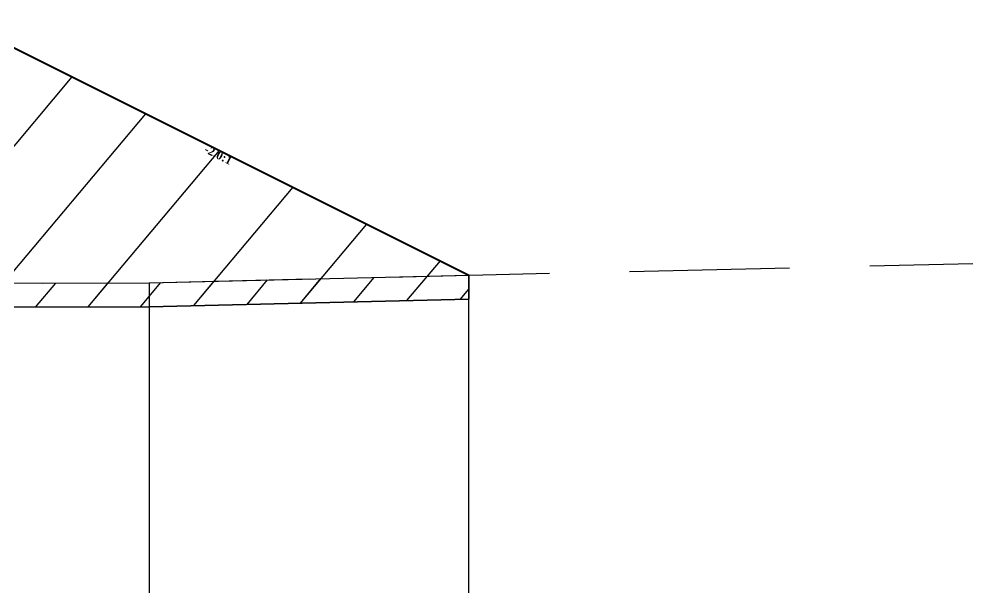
# Model space of a CAD drawing. Header units: millimetres. Extents: x 2762 to 3076, y 916 to 3305.
# Drawn here: x 2979.79 to 2991.7, y 3230.78 to 3237.95 of the extents above; entities that cross this region are included whole.
import ezdxf

# ---------------------------------------------------------------- set-up
doc = ezdxf.new("R2010")
doc.units = ezdxf.units.MM
doc.header["$LTSCALE"] = 2
doc.linetypes.add('CACHE', pattern=[9.525, 6.35, -3.175])
doc.linetypes.add('DASHED', pattern=[0.75, 0.5, -0.25])
doc.layers.add('C-ROAD-CORR', color=5, linetype='Continuous')
doc.layers.add('C-ROAD-SCTN', color=7, linetype='Continuous')
doc.styles.add('C3D_Etiquette', font='romans.shx')

msp = doc.modelspace()

# ---------------------------------------------------------------- hatches: boundary and pattern name
at = {"linetype": 'Continuous', "lineweight": -3}
h = msp.add_hatch(dxfattribs=at)
h.set_pattern_fill('_U', color=3, angle=50, style=0, pattern_type=0)
h.set_pattern_definition([(50, (2961.0418, 3234.319), (-0.766044, 0.642788), [])])
h.paths.add_polyline_path([(2961.042, 3234.319), (2961.285, 3234.562), (2962.785, 3234.622), (2968.808, 3237.634), (2976.805, 3237.953), (2979.201, 3237.858), (2985.41, 3234.754), (2985.41, 3234.454), (2981.418, 3234.36), (2977.084, 3234.342), (2974.838, 3234.344)])
h.paths.add_polyline_path([(2959.474, 3234.316), (2959.474, 3234.616), (2959.485, 3234.574), (2959.785, 3234.562), (2960.03, 3234.317)])
h = msp.add_hatch(dxfattribs=at)
h.set_pattern_fill('_U', color=150, scale=0.5, angle=50, style=0, pattern_type=0)
h.set_pattern_definition([(50, (2961.0418, 3234.319), (-0.383022, 0.321394), [])])
h.paths.add_polyline_path([(2961.042, 3234.319), (2961.285, 3234.562), (2962.785, 3234.622), (2974.838, 3234.644), (2977.084, 3234.642), (2981.418, 3234.66), (2985.41, 3234.754), (2985.41, 3234.454), (2981.418, 3234.36), (2977.084, 3234.342), (2974.838, 3234.344)])
h.paths.add_polyline_path([(2959.474, 3234.616), (2962.785, 3234.622), (2961.285, 3234.562), (2961.042, 3234.319), (2960.03, 3234.317), (2959.785, 3234.562), (2959.485, 3234.574)])
h.paths.add_polyline_path([(2959.474, 3234.316), (2959.474, 3234.616), (2959.485, 3234.574), (2959.785, 3234.562), (2960.03, 3234.317)])

# ---------------------------------------------------------------- linework, layer by layer
at = {"color": 253, "linetype": 'Continuous', "lineweight": -3}
for p, q in [((2979.201, 3237.858), (2985.41, 3234.754)), ((2977.084, 3234.642), (2981.418, 3234.66)), ((2981.418, 3234.66), (2985.41, 3234.754)), ((2985.41, 3234.754), (2985.41, 3234.454)), ((2985.41, 3234.754), (2985.41, 3234.454)), ((2985.41, 3234.454), (2981.418, 3234.36)), ((2985.41, 3234.454), (2981.418, 3234.36)), ((2981.418, 3234.36), (2977.084, 3234.342)), ((2981.418, 3234.36), (2977.084, 3234.342))]:
    msp.add_line(p, q, dxfattribs=at)
at = {"color": 105, "linetype": 'DASHED', "lineweight": -3, "ltscale": 2}
for p, q in [((2981.418, 3234.66), (2991.705, 3234.901)), ((2977.084, 3234.642), (2981.418, 3234.66))]:
    msp.add_line(p, q, dxfattribs=at)
at = {"color": 98, "linetype": 'CACHE', "lineweight": -3}
msp.add_line((2981.418, 3234.66), (2981.418, 3230.784), dxfattribs=at)
at = {"color": 8, "linetype": 'CACHE', "lineweight": -3}
msp.add_line((2985.41, 3230.784), (2985.41, 3234.754), dxfattribs=at)
at = {"color": 6, "linetype": 'Continuous', "lineweight": -3}
for p, q in [((2981.418, 3234.36), (2985.41, 3234.454)), ((2977.084, 3234.342), (2981.418, 3234.36))]:
    msp.add_line(p, q, dxfattribs=at)
at = {"layer": 'C-ROAD-CORR', "color": 1, "linetype": 'Continuous', "lineweight": 40}
msp.add_line((2979.201, 3237.858), (2985.41, 3234.754), dxfattribs=at)
at = {"layer": 'C-ROAD-SCTN', "color": 154, "linetype": 'Continuous', "lineweight": -3}
msp.add_line((2979.201, 3237.858), (2985.41, 3234.754), dxfattribs=at)
at = {"layer": 'C-ROAD-SCTN', "color": 1, "linetype": 'Continuous', "lineweight": -3}
msp.add_line((2979.201, 3237.858), (2985.41, 3234.754), dxfattribs=at)

# ---------------------------------------------------------------- texts
at = {"color": 7, "linetype": 'Continuous', "lineweight": -3, "insert": (2982.304, 3236.302), "char_height": 0.1, "width": 0.34598, "attachment_point": 2, "rotation": 333.4349, "style": 'C3D_Etiquette'}
msp.add_mtext('{\\fTimes New Roman|b1|i0|c0|p18;-2.0:1}', dxfattribs=at)

doc.saveas('drawing.dxf')
